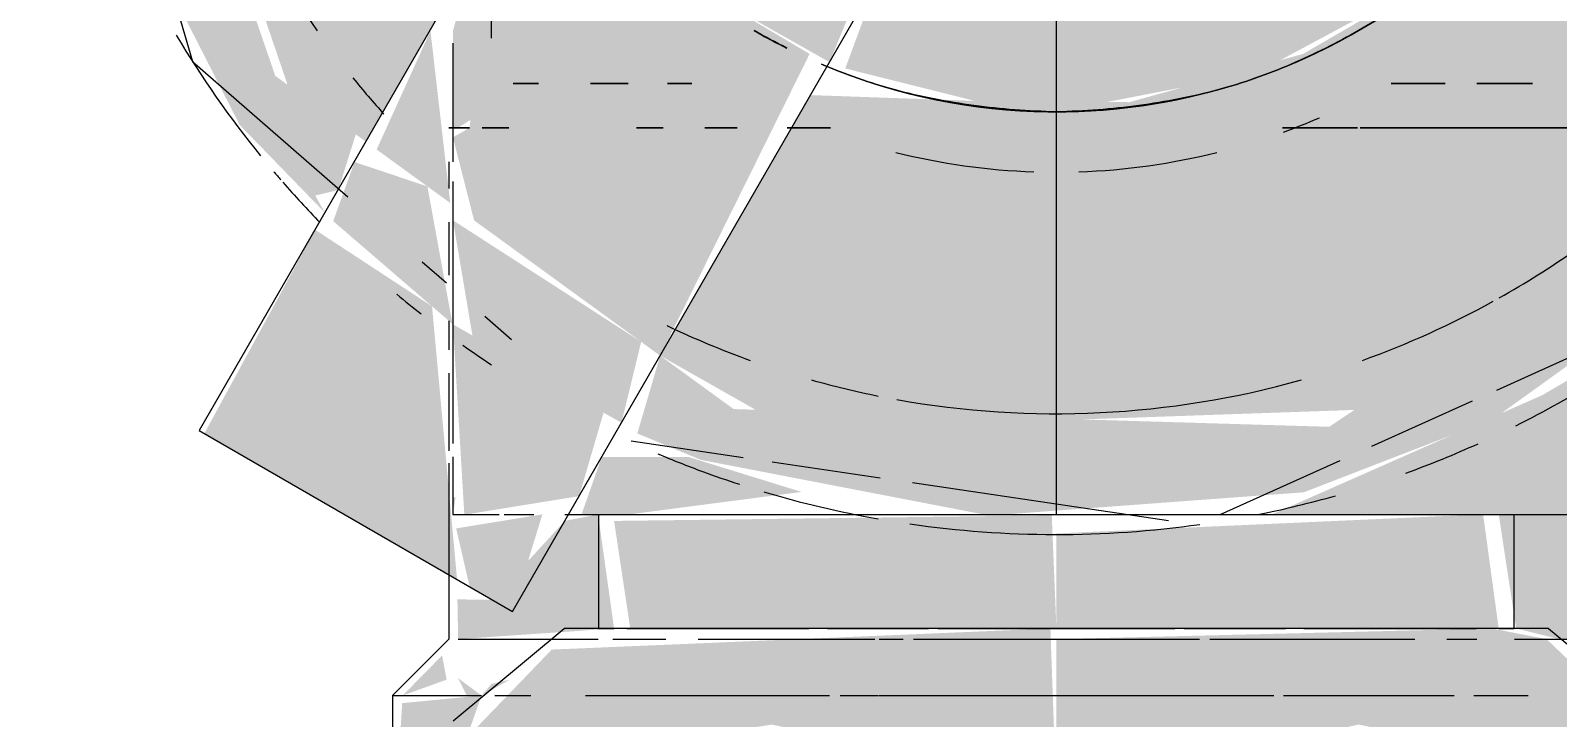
# Model space of a CAD drawing. Header units: metres. Extents: x 147 to 427, y -16 to 162.
# Drawn here: x 395.4514 to 395.48935, y 0.46995 to 0.48702 of the extents above; entities that cross this region are included whole.
import ezdxf

# ---------------------------------------------------------------- set-up
doc = ezdxf.new("R2010")
doc.units = ezdxf.units.M
for name, color, linetype, lineweight in [('A-ANNO-DIMS', 7, 'Continuous', 5), ('A-ANNO-DIMS-50', 7, 'Continuous', 5), ('P-PIPE', 7, 'Continuous', 5), ('P-PIPE-CNTR', 7, 'Continuous', 5), ('P-SANR-FIXT', 7, 'Continuous', 5)]:
    doc.layers.add(name, color=color, linetype=linetype, lineweight=lineweight)
doc.styles.add('Century Gothic', font='GOTHIC.TTF', dxfattribs={"height": 0.05})
doc.dimstyles.new('Setores_1_mm', dxfattribs={"dimscale": 0.3048, "dimtxt": 0.05220841348587629, "dimasz": 0.5208333333333333, "dimexe": 0.3937007874015747, "dimexo": 0.2460629921259842, "dimgap": 0.2870734908136483, "dimtad": 1, "dimrnd": 0.01, "dimzin": 0, "dimdsep": 46, "dimtxsty": 'Century Gothic', "dimblk1": 'OBLIQUE', "dimblk2": 'OBLIQUE', "dimsah": 1, "dimcen": 0.09, "dimazin": 0, "dimtfac": 1, "dimtdec": 4, "dimtix": 1, "dimtmove": 0, "dimatfit": 3, "dimfxl": 1, "dimtvp": 1, "dimtolj": 1, "dimtzin": 0, "dimarcsym": 2})

# ---------------------------------------------------------------- blocks, each defined once
blk = doc.blocks.new('UT_Ducha higiênica - UT_Ducha higiênica-3059028-HH')
at = {"layer": 'P-SANR-FIXT', "true_color": 0xf4f4f4, "transparency": 33554598}
h = blk.add_hatch(color=7, dxfattribs=at)
h.paths.add_polyline_path([(-157.7237007213526, 0.4749999999999884), (-157.7236350863726, 0.4754185680363424), (-157.7237007213526, 0.4754185680363424)])
h.paths.add_polyline_path([(-157.723009041763, 0.5207827379223114), (-157.7207770104366, 0.5220404889560236), (-157.7147505689626, 0.524478643439035), (-157.71547032241, 0.5249999999999857), (-157.7237007213526, 0.5246007859195095), (-157.7231896087469, 0.5210954891126268), (-157.7230575096517, 0.5208666867680805)])
h = blk.add_hatch(color=7, dxfattribs=at)
h.paths.add_polyline_path([(-157.7087007213526, 0.4849999999999948), (-157.7037347256407, 0.4859600000000049), (-157.6998618865878, 0.4880369429907145), (-157.6973491885914, 0.4903642113189858), (-157.6957103402958, 0.4929999999999973), (-157.6988500109714, 0.4924798672125806), (-157.7012007213526, 0.4901338411876627), (-157.7037509738842, 0.4886361002195661), (-157.7070491705232, 0.4877174307915821), (-157.7107768533732, 0.4877733279658393), (-157.7130870180476, 0.4884027112675305), (-157.7139489812188, 0.4860769176408977), (-157.7107768533732, 0.485282168706183), (-157.7099181285388, 0.4851654587508027)])
h.paths.add_polyline_path([(-157.7213410522713, 0.4920438057782857), (-157.720064621133, 0.495050252531702), (-157.7209672378155, 0.49822651646291), (-157.7209622021366, 0.5018117333157274), (-157.720064621133, 0.5049497474683111), (-157.718282204399, 0.5078709966811211), (-157.7169712639586, 0.5103249999999652), (-157.718021334476, 0.5115933754724787), (-157.7206637783619, 0.50883883476483), (-157.7224797790562, 0.505595966142876), (-157.7234622021366, 0.5018117333157274), (-157.723412819558, 0.4978131687596822), (-157.7223659920074, 0.494129327620626), (-157.7214217728755, 0.4921490029177971)])
h.paths.add_polyline_path([(-157.6951391227515, 0.5019999999999996), (-157.6939798706492, 0.5021203494176062), (-157.6949673086999, 0.5057061630439345), (-157.6967376643433, 0.50883883476483), (-157.6998618865878, 0.5119630570092726), (-157.7025797624952, 0.5135615986010981), (-157.7068889880369, 0.5147537659259738), (-157.7089639343948, 0.514455898362601), (-157.7073682180874, 0.5123245726170935), (-157.7037509738842, 0.511363899780434), (-157.7012007213526, 0.5098661588123287), (-157.6988345625402, 0.5074999999999983), (-157.6970554739587, 0.5042705142441813), (-157.6956007213525, 0.5019999999999996)])
h = blk.add_hatch(color=7, dxfattribs=at)
h.paths.add_polyline_path([(-157.7143370180476, 0.4862376477580838), (-157.7133958772894, 0.4885306449543403), (-157.7165753023453, 0.4904212672925184), (-157.7187533844293, 0.4927430570895183), (-157.7201319445531, 0.494129327620626), (-157.7209949686268, 0.4915927807916347), (-157.7175395561174, 0.4880369429907318), (-157.7143815163037, 0.4862560795392423)])
h.paths.add_polyline_path([(-157.6978754038053, 0.4929999999999973), (-157.6952836837055, 0.4935300401266964), (-157.6939392405685, 0.4981882666842901), (-157.6939798706492, 0.5019999999999996), (-157.6963921471247, 0.501454023095433), (-157.696493724325, 0.497774421467172), (-157.6974469672876, 0.4947843372514499), (-157.6980941196348, 0.4929999999999973)])
h.paths.add_polyline_path([(-157.7165511196625, 0.5095972887326129), (-157.7129412418145, 0.5116576712252936), (-157.7098568423314, 0.5123477937856314), (-157.7081094843497, 0.5129759474718549), (-157.7094909144251, 0.5148926042492977), (-157.7144193168033, 0.5137282629811347), (-157.7178011196625, 0.51176235224209), (-157.7168144246577, 0.5100533463621103)])
h = blk.add_hatch(color=7, dxfattribs=at)
h.paths.add_polyline_path([(-157.6936871900152, 0.4798068932402997), (-157.687878501705, 0.4853346076331563), (-157.6850499676298, 0.4910746181349676), (-157.6850499676298, 0.4929999999999973), (-157.6869751592262, 0.4929999999999973), (-157.6892868121507, 0.485891338560011), (-157.6936421205858, 0.4823051692637911), (-157.6936813872906, 0.4801285482462923)])
h.paths.add_polyline_path([(-157.7337613815243, 0.4999999999999957), (-157.7340250760567, 0.4994594193643341), (-157.7336974775106, 0.4995931399074244)])
h.paths.add_polyline_path([(-157.7268806503355, 0.4824888649014354), (-157.7271244322686, 0.4829193088453611), (-157.7265523197944, 0.4830551837700608), (-157.7261157848624, 0.4844390921577869), (-157.7281171292176, 0.4858931539449849), (-157.7329747135203, 0.4999999999999957), (-157.7336643644547, 0.4996066561328975), (-157.7328726536327, 0.4943417026430637), (-157.7327007213526, 0.4919145744526038), (-157.7290026280552, 0.4846737282206806), (-157.7271244322686, 0.4827398714028732)])
h = blk.add_hatch(color=7, dxfattribs=at)
h.paths.add_polyline_path([(-157.6936344092044, 0.4827326244058527), (-157.6892843134876, 0.4858931539449849), (-157.6869751592262, 0.4929999999999973), (-157.6937007213526, 0.4924999999999974), (-157.6936159846375, 0.4837539298559339)])
h.paths.add_polyline_path([(-157.7258583983085, 0.4842520898802081), (-157.7237007213526, 0.4879737454057336), (-157.7240552755711, 0.4943214634981959), (-157.7249136469324, 0.4978194532921444), (-157.7252007213526, 0.4999999999999957), (-157.7327007213526, 0.4999999999999957), (-157.7278122939075, 0.4856716781281545), (-157.7261157848624, 0.4844390921577869)])
h = blk.add_hatch(color=7, dxfattribs=at)
h.paths.add_polyline_path([(-157.723712873073, 0.4797304186957052), (-157.7243352459716, 0.4831454549308256), (-157.7261472128958, 0.4837539298559339), (-157.7266772222384, 0.4822836197703098), (-157.7238007213526, 0.4798060826304525)])
h.paths.add_polyline_path([(-157.6847007213526, 0.4929999999999973), (-157.684333250712, 0.4935300401266964), (-157.68373872033, 0.4975662300497982), (-157.6836400611808, 0.4999999999999957), (-157.6848604402015, 0.4995084359281524), (-157.6865244747192, 0.4929999999999973), (-157.6847601828479, 0.4929999999999973)])
h = blk.add_hatch(color=7, dxfattribs=at)
h.paths.add_polyline_path([(-157.7237670335008, 0.4827326244058484), (-157.7242596858877, 0.4870096189432288), (-157.7255970862527, 0.484062235558563), (-157.7238007213526, 0.4827571000628529)])
h.paths.add_polyline_path([(-157.6946624818436, 0.4914226563025406), (-157.6946656466833, 0.4914185318030849), (-157.6946632352307, 0.4899134567602515)])
h.paths.add_polyline_path([(-157.6939798706492, 0.4846000000000035), (-157.6937007213526, 0.4846000000000035), (-157.6942118339583, 0.4922315589107255), (-157.6946629107297, 0.4897109239038588), (-157.6941111610187, 0.4846000000000035)])
h.paths.add_polyline_path([(-157.7237007213526, 0.4879737454057336), (-157.7227407090556, 0.4903936702932948), (-157.7232862013295, 0.4924647540335688), (-157.7237007213526, 0.4924999999999974), (-157.7237007213526, 0.4893933982822006)])
h.paths.add_polyline_path([(-157.6927093144776, 0.4929999999999973), (-157.6868029387493, 0.4935300401266964), (-157.6850244747188, 0.4999999999999957), (-157.692233634477, 0.4997500000000001), (-157.6935968303654, 0.4937163089255592), (-157.6937007213526, 0.4929999999999973), (-157.6927629452188, 0.4929999999999973)])
h = blk.add_hatch(color=7, dxfattribs=at)
h.paths.add_polyline_path([(-157.6937007213526, 0.4826844458100605), (-157.6936344092044, 0.4827326244058527), (-157.6937007213526, 0.4837539298559339)])
h.paths.add_polyline_path([(-157.7047590333299, 0.4855357178630688), (-157.7037064856276, 0.4859600000000049), (-157.7047387931082, 0.4855441016373861)])
h.paths.add_polyline_path([(-157.7011945778912, 0.4870143329869442), (-157.6998618865878, 0.4880077625104522), (-157.701190559842, 0.4870174161445006)])
h.paths.add_polyline_path([(-157.7237007213526, 0.4934654938951712), (-157.7237007213526, 0.4999999999999957), (-157.7252007213526, 0.4999999999999957), (-157.7239756902848, 0.494129327620626)])
h = blk.add_hatch(color=7, dxfattribs=at)
h.paths.add_polyline_path([(-157.7143408069782, 0.4862310851378017), (-157.71482168021, 0.4864384013989064), (-157.7143852368855, 0.4862497338788223)])
h.paths.add_polyline_path([(-157.7133436671584, 0.4771746436089262), (-157.7006780815209, 0.4776150969145389), (-157.6937007213526, 0.4826844458100605), (-157.6942118339583, 0.4847037735849092), (-157.6946608267864, 0.4858931539449849), (-157.6941006420184, 0.4924999999999974), (-157.6942118339583, 0.4929999999999973), (-157.6957103402958, 0.4924999999999974), (-157.6998618865878, 0.4880077625104522), (-157.7025667127191, 0.4864384013989064), (-157.7068889880369, 0.4852385279058726), (-157.7107768533732, 0.4852733279658398), (-157.7148122510671, 0.4854145200230297), (-157.7185493171982, 0.4789417316129292), (-157.7154314205303, 0.4771746436089262), (-157.7139489812188, 0.4771746436089262)])
h.paths.add_polyline_path([(-157.7227407090556, 0.4896296165777128), (-157.7216911024094, 0.4924999999999931), (-157.7235251385724, 0.4981882666842901), (-157.7237007213526, 0.494129327620626), (-157.7231896087469, 0.4922315589106475), (-157.7227407090556, 0.4903936702932948)])
h.paths.add_polyline_path([(-157.6937007213526, 0.4934654938951842), (-157.692493724325, 0.497774421467172), (-157.6922007213526, 0.4999999999999957), (-157.6937007213526, 0.4997500000000001), (-157.6937007213526, 0.4935300401266964)])
h = blk.add_hatch(color=7, dxfattribs=at)
h.paths.add_polyline_path([(-157.7185493171982, 0.4789417316129292), (-157.714834729986, 0.4864384013989064), (-157.7177229849939, 0.4881448272080657), (-157.7205825041119, 0.4909553140787766), (-157.7216911024094, 0.4914400239994371), (-157.7227407090556, 0.4887657151640486), (-157.7232902816864, 0.4846000000000035), (-157.7237007213526, 0.4843642047810643), (-157.7231756488922, 0.4823029583373203), (-157.718633989058, 0.4790032493200353)])
h.paths.add_polyline_path([(-157.6942118339583, 0.4929999999999973), (-157.6937007213526, 0.4935300401266964), (-157.6942562845488, 0.4960104011048637), (-157.6948875962423, 0.4929999999999973), (-157.6947871070093, 0.4929999999999973)])
for points in [[(-157.7235795695189, 0.4846000000000035), (-157.7228684528094, 0.4850488052844683), (-157.7227407090556, 0.4859600000000049), (-157.7231896087469, 0.4888553347687252), (-157.7237007213526, 0.4870096189432288), (-157.7237007213526, 0.4846000000000035)], [(-157.7235983604969, 0.4733827895496542), (-157.7242205241708, 0.4801676598087383), (-157.7271244322686, 0.4820683791674945), (-157.7298801082292, 0.4770095582940566), (-157.7238007213526, 0.4734996226441798)], [(-157.7195119246101, 0.4772744466677125), (-157.7190217323267, 0.4792849612946427), (-157.7237007213526, 0.4823051692629984), (-157.7231896087469, 0.4792797298715623), (-157.7209103534901, 0.4780619446702978), (-157.7195260388999, 0.4772839417286213)], [(-157.7103116712694, 0.4749740595237684), (-157.7025517636071, 0.4755473737845395), (-157.6978346781716, 0.4773706394813054), (-157.6937007213526, 0.4803436392472236), (-157.694225793813, 0.4823029583373246), (-157.7019218748351, 0.4771746436089262), (-157.7167233611843, 0.4776150969145345), (-157.7185493171982, 0.4789417316129292), (-157.7191181713428, 0.4770095582940566), (-157.7175395561174, 0.4763532734295745), (-157.7105217753529, 0.4749999999999884)], [(-157.7233601089018, 0.4749999999999884), (-157.7205641133349, 0.4754520023373894), (-157.7199458116227, 0.4775663340871631), (-157.7237007213526, 0.4797199523896367), (-157.7234180038023, 0.4749999999999884)], [(-157.6962007213526, 0.4749999999999884), (-157.6937739073888, 0.4749999999999884), (-157.6942118339583, 0.4793682352357547), (-157.696626648524, 0.477958733278923), (-157.7033364715718, 0.4749999999999884), (-157.696215859823, 0.4749999999999884)], [(-157.7193073230704, 0.4749999999999884), (-157.7150373910552, 0.4755575199670773), (-157.717853862226, 0.4764272154425627), (-157.7200010737861, 0.4764272154425627), (-157.7205041498033, 0.4749999999999884), (-157.7193780337485, 0.4749999999999884)], [(-157.7222186705455, 0.4725862251847842), (-157.7214789056723, 0.4749999999999884), (-157.7236212288753, 0.4746504231173422), (-157.7232862013296, 0.473202564370362), (-157.7223514614957, 0.472662892075632)], [(-157.7139153338872, 0.4721647073991209), (-157.7087007213526, 0.4721647073991252), (-157.7088159967714, 0.4749760125149924), (-157.7196957704459, 0.4748362251848399), (-157.7192938175544, 0.4721647073991209), (-157.7139489812188, 0.4721647073991209)], [(-157.6980941196348, 0.4721647073991209), (-157.6977056722593, 0.4721647073991209), (-157.6980941196348, 0.4749999999999884), (-157.7087007213526, 0.4745252083329796), (-157.7087007213526, 0.4721647073991252), (-157.6981076251508, 0.4721647073991209)]]:
    blk.add_hatch(color=7, dxfattribs=at).paths.add_polyline_path(points)
h = blk.add_hatch(color=7, dxfattribs=at)
h.paths.add_polyline_path([(-157.7230277475708, 0.466499999999999), (-157.7212456324162, 0.4670656830267575), (-157.7203679832422, 0.468080574892703), (-157.7186188876839, 0.4693313595156318), (-157.7157718934847, 0.4697772560677193), (-157.7139489812188, 0.4693953036570413), (-157.7121192347344, 0.4681799096380338), (-157.7110844242476, 0.4671341807387229), (-157.7087007213526, 0.4679732818833415), (-157.7088496703787, 0.4721647073991252), (-157.7212456324162, 0.4716407104836604), (-157.7233601089018, 0.4694471300802516), (-157.7237007213526, 0.4689883000678601), (-157.7233601089018, 0.4667929843798131)])
h.paths.add_polyline_path([(-157.70891752183, 0.466499999999999), (-157.7087007213526, 0.466499999999999), (-157.7089012085492, 0.4678619452621087), (-157.7106917485433, 0.466499999999999), (-157.7096697527485, 0.466499999999999)])
h = blk.add_hatch(color=7, dxfattribs=at)
h.paths.add_polyline_path([(-157.6948284575389, 0.466499999999999), (-157.6939798706492, 0.4668471656049905), (-157.6937007213526, 0.4670932423169916), (-157.6942668436077, 0.4697543735415549), (-157.6965151501987, 0.4719000000000021), (-157.6978754038053, 0.4721647073991209), (-157.7087007213526, 0.4719000000000021), (-157.7087007213526, 0.4679732818833415), (-157.7058788390968, 0.4674748807130386), (-157.7044302071084, 0.4690457683130135), (-157.7011872323871, 0.4697784768226225), (-157.6983797103785, 0.4691932053988064), (-157.6976432422104, 0.4687998481290661), (-157.6952339641134, 0.466499999999999)])
h.paths.add_polyline_path([(-157.7087007213526, 0.466499999999999), (-157.7064926760817, 0.4667470873724014), (-157.7087007213526, 0.4679732818833415), (-157.7087007213526, 0.4670932423171865)])
at = {"layer": 'P-SANR-FIXT'}
for p, q in [((-157.7165663005355, 0.5003764172242402), (-157.7300128991794, 0.4770862251849087)), ((-157.7222186705454, 0.4725862251847842), (-157.7107768533732, 0.4924040338572285)), ((-157.7300128991795, 0.4770862251849163), (-157.7222186705455, 0.4725862251847874)), ((-157.7209201283393, 0.47499999999999), (-157.7087007213526, 0.47499999999999)), ((-157.7200836337813, 0.4749999999999884), (-157.7200836337813, 0.4721647073991209)), ((-157.7087007213526, 0.47499999999999), (-157.6937007213526, 0.47499999999999)), ((-157.6973178089239, 0.4721647073991209), (-157.6973178089239, 0.4749999999999884)), ((-157.723697011117, 0.4698729639307858), (-157.7209325752399, 0.4721647073991209)), ((-157.7087007213526, 0.4721647073991261), (-157.7205157849258, 0.4721647073991261)), ((-157.6968856577795, 0.4721647073991261), (-157.7087007213526, 0.4721647073991261)), ((-157.6964688674653, 0.4721647073991209), (-157.6937044315882, 0.4698729639307901))]:
    blk.add_line(p, q, dxfattribs=at)
at = {"layer": 'P-SANR-FIXT', "color": 253, "true_color": 0x9e9e9e}
for p, q in [((-157.7237007213526, 0.4867053765620475), (-157.7237007213526, 0.4837539298559339)), ((-157.7237007213526, 0.4832645150172863), (-157.7237007213526, 0.4767590584327616)), ((-157.7244649547839, 0.4812751124764363), (-157.7238636988512, 0.4807512169091483)), ((-157.6977563279847, 0.4780865622341636), (-157.6958453374239, 0.4789444932334884)), ((-157.7008625604257, 0.4766920325295465), (-157.6983547954082, 0.4778178828564323)), ((-157.7300128991795, 0.4770862251849337), (-157.7222186705455, 0.4725862251847874)), ((-157.7192703517191, 0.4768273058966543), (-157.7164832199002, 0.4764135185180078)), ((-157.7237007213526, 0.4764264542566468), (-157.7237007213526, 0.4749999999999884)), ((-157.7046314628143, 0.4749999999999927), (-157.7016452984973, 0.4763406256363417)), ((-157.7157672224798, 0.4763072190262777), (-157.7130835446578, 0.4759087907913568)), ((-157.7122766935839, 0.4757890028471398), (-157.7059160053141, 0.4748446727269198)), ((-157.7237007213526, 0.47499999999999), (-157.7225529685274, 0.47499999999999)), ((-157.7224308635096, 0.47499999999999), (-157.7216911024094, 0.47499999999999)), ((-157.7209201283393, 0.47499999999999), (-157.7197500274529, 0.47499999999999)), ((-157.7200836337813, 0.47499999999999), (-157.7196957704459, 0.47499999999999)), ((-157.719388714611, 0.47499999999999), (-157.7167496559206, 0.47499999999999)), ((-157.7162443500737, 0.47499999999999), (-157.7131209129091, 0.47499999999999)), ((-157.7126153777863, 0.47499999999999), (-157.7087007213526, 0.47499999999999)), ((-157.7087007213526, 0.47499999999999), (-157.7011570926315, 0.47499999999999)), ((-157.7006517867846, 0.47499999999999), (-157.6982668596276, 0.47499999999999)), ((-157.6977056722593, 0.47499999999999), (-157.6973178089239, 0.47499999999999)), ((-157.6976514152524, 0.47499999999999), (-157.6937007213526, 0.47499999999999)), ((-157.7197805915726, 0.4721647073991261), (-157.72093257524, 0.4721647073991261)), ((-157.7200836337813, 0.4721647073991261), (-157.7196957704459, 0.4721647073991261)), ((-157.7193764860791, 0.4721647073991261), (-157.7148503621793, 0.4721647073991261)), ((-157.714392177567, 0.4721647073991261), (-157.7118765515854, 0.4721647073991261)), ((-157.7116468358779, 0.4721647073991261), (-157.7087007213526, 0.4721647073991261)), ((-157.7087007213526, 0.4721647073991261), (-157.7057546068273, 0.4721647073991261)), ((-157.7055248911198, 0.4721647073991261), (-157.7030092651383, 0.4721647073991261)), ((-157.7025510805259, 0.4721647073991261), (-157.6982668596276, 0.4721647073991261)), ((-157.6977056722593, 0.4721647073991261), (-157.6973178089239, 0.4721647073991261)), ((-157.6964688674653, 0.4721647073991261), (-157.6976208511326, 0.4721647073991261))]:
    blk.add_line(p, q, dxfattribs=at)
at = {"layer": 'P-SANR-FIXT', "color": 254, "true_color": 0xd5d5d5}
for p, q in [((-157.7229097826996, 0.4799200360154281), (-157.7222492494751, 0.4793444900464284)), ((-157.7237007213526, 0.47499999999999), (-157.7225529685274, 0.47499999999999)), ((-157.7224308635096, 0.47499999999999), (-157.7216911024094, 0.47499999999999)), ((-157.719388714611, 0.47499999999999), (-157.7167496559206, 0.47499999999999)), ((-157.7193073230704, 0.47499999999999), (-157.7167934158587, 0.47499999999999)), ((-157.7162443500737, 0.47499999999999), (-157.7131209129091, 0.47499999999999)), ((-157.7162007213526, 0.47499999999999), (-157.7087007213526, 0.47499999999999)), ((-157.7126153777863, 0.47499999999999), (-157.7087007213526, 0.47499999999999)), ((-157.7087007213526, 0.47499999999999), (-157.7011570926315, 0.47499999999999)), ((-157.7087007213526, 0.47499999999999), (-157.7012007213526, 0.47499999999999)), ((-157.7006517867846, 0.47499999999999), (-157.6982668596276, 0.47499999999999)), ((-157.7006080268465, 0.47499999999999), (-157.6987840077642, 0.47499999999999)), ((-157.6983296622259, 0.47499999999999), (-157.6980941196348, 0.47499999999999)), ((-157.7193764860791, 0.4721647073991261), (-157.7148503621793, 0.4721647073991261)), ((-157.7148166482963, 0.4721647073991261), (-157.7192938175544, 0.4721647073991261)), ((-157.7118665580956, 0.4721647073991261), (-157.7144133755471, 0.4721647073991261)), ((-157.714392177567, 0.4721647073991261), (-157.7118765515854, 0.4721647073991261)), ((-157.7087007213526, 0.4721647073991261), (-157.7116513680369, 0.4721647073991261)), ((-157.7116468358779, 0.4721647073991261), (-157.7087007213526, 0.4721647073991261)), ((-157.7057500746684, 0.4721647073991261), (-157.7087007213526, 0.4721647073991261)), ((-157.7087007213526, 0.4721647073991261), (-157.7057546068273, 0.4721647073991261)), ((-157.7029880671581, 0.4721647073991261), (-157.7055348846096, 0.4721647073991261)), ((-157.7055248911198, 0.4721647073991261), (-157.7030092651383, 0.4721647073991261)), ((-157.6987641039629, 0.4721647073991261), (-157.7025847944089, 0.4721647073991261)), ((-157.7025510805259, 0.4721647073991261), (-157.6982668596276, 0.4721647073991261)), ((-157.6981076251508, 0.4721647073991261), (-157.6983170480289, 0.4721647073991261))]:
    blk.add_line(p, q, dxfattribs=at)
at = {"layer": 'P-SANR-FIXT', "flags": 128}
blk.add_lwpolyline([(-157.7342007213526, 0.4999999999999957), (-157.7301779469591, 0.4862530446917238), (-157.7263122017405, 0.4828846841077241)], dxfattribs=at)
at = {"layer": 'P-SANR-FIXT', "color": 253, "true_color": 0x9e9e9e}
for radius, start, end in [(0.0224999999999885, 179.9999999999998, 215.2532079601877), (0.0224999999999885, 179.9999999999998, 215.2532079601877), (0.01500000000003168, 240.3457493406939, 243.4301345041933), (0.02549999999998189, 210.9120990013873, 219.1282604938318), (0.02249999999998846, 218.9961441534006, 222.0256862750945), (0.02249999999998846, 218.9961441534006, 222.0256862750945), (0.02549999999998641, 221.0547492874092, 224.1127235897084), (0.02549999999995976, 249.8181989765881, 252.0000000000002)]:
    blk.add_arc((-157.7087007213526, 0.5), radius, start, end, dxfattribs=at)
at = {"layer": 'P-SANR-FIXT'}
blk.add_arc((-157.7087007213526, 0.5), 0.01500000000001015, 247.5429050759111, 332.7005458608594, dxfattribs=at)
at = {"layer": 'P-SANR-FIXT', "color": 254, "true_color": 0xe9e9e9}
for radius, start, end in [(0.01499999999997321, 240.3457493405979, 243.430134504104), (0.02550000000001736, 234.6502077395224, 236.5823268880599)]:
    blk.add_arc((-157.7087007213526, 0.5), radius, start, end, dxfattribs=at)
at = {"layer": 'P-SANR-FIXT', "color": 254, "true_color": 0xd5d5d5}
for radius, start, end in [(0.01500000000001105, 285.5020637589599, 300.0000000000528), (0.01500000000001761, 247.5429050759211, 285.0000000000406), (0.02549999999997844, 220.2871363811953, 220.887145040309), (0.02249999999998725, 299.292739130399, 310.6946724749552), (0.02249999999998725, 299.292739130399, 310.6946724749552), (0.02549999999998144, 229.9963674932777, 231.7412603200823), (0.02249999999999666, 289.7651509531849, 298.8577394270638), (0.02249999999999666, 289.7651509531849, 298.8577394270638), (0.02249999999999656, 244.5197504442492, 250.2348490468144), (0.02249999999999656, 244.5197504442492, 250.2348490468144), (0.0224999999999981, 254.3002147250787, 258.6535086806581), (0.0224999999999981, 254.3002147250787, 258.6535086806581), (0.02249999999999451, 259.8422619582504, 285.6997852748541), (0.02249999999999451, 259.8422619582504, 285.6997852748541), (0.02549999999998164, 296.614980447472, 302.0088767462791), (0.02550000000001974, 289.9227833028599, 294.2766595352575), (0.02550000000000612, 247.1355801555401, 249.8181989766219), (0.0254999999999899, 253.4345390298753, 259.9883900124016), (0.02550000000000681, 281.4220678120687, 285.7922744201893), (0.02549999999998544, 261.7951562944028, 278.0383783642495)]:
    blk.add_arc((-157.7087007213526, 0.5), radius, start, end, dxfattribs=at)
at = {"layer": 'P-SANR-FIXT', "color": 253, "true_color": 0x9e9e9e}
for points, knots in [([(-157.6983797103785, 0.4891152982368235), (-157.6985840768676, 0.4889234398190507), (-157.6990078524776, 0.488546688704573), (-157.6996863689455, 0.4879984223261075), (-157.7004099445153, 0.4874812021171029), (-157.7011792845019, 0.487011218445942), (-157.7019963117994, 0.4865784209661537), (-157.7028577006898, 0.4861754627859824), (-157.7037585242088, 0.4858216135649982), (-157.704692452424, 0.4855328230429478), (-157.7056557508505, 0.485311704087546), (-157.7069780683788, 0.4850909462853503), (-157.7080056872857, 0.4850132492004211), (-157.7087007213526, 0.485)], [0.5714285714285714, 0.5714285714285714, 0.5714285714285714, 0.5714285714285714, 0.6071428571428571, 0.6428571428571428, 0.6785714285714286, 0.7142857142857143, 0.75, 0.7857142857142857, 0.8214285714285714, 0.8571428571428571, 0.8928571428571428, 0.9285714285714286, 1, 1, 1, 1]), ([(-157.7087007213526, 0.485), (-157.7093957554195, 0.4850132492004227), (-157.7104233743264, 0.4850909462854621), (-157.7117456918548, 0.4853117040873721), (-157.7123878908055, 0.4854591167248846), (-157.712704095246, 0.4855441016373974)], [0, 0, 0, 0, 0.07142857142857142, 0.1071428571428571, 0.1428571428571428, 0.1428571428571428, 0.1428571428571428, 0.1428571428571428]), ([(-157.7046973474593, 0.4855441016373893), (-157.7050135518995, 0.4854591167244806), (-157.7056557508505, 0.485311704087546), (-157.7069780683788, 0.4850909462853503), (-157.7080056872857, 0.4850132492004211), (-157.7087007213526, 0.485)], [0.8571428571428571, 0.8571428571428571, 0.8571428571428571, 0.8571428571428571, 0.8928571428571428, 0.9285714285714286, 1, 1, 1, 1])]:
    blk.add_open_spline(points, degree=3, knots=knots, dxfattribs=at)
for points in [[(-157.7011872323871, 0.487017416144504), (-157.7009228378119, 0.487167879592843), (-157.7004099443354, 0.4874812016205355), (-157.699686369617, 0.4879984241793217), (-157.6990078499719, 0.4885466817882833), (-157.6985840822667, 0.4889234547215837), (-157.6983797103785, 0.4891152982368234)], [(-157.7011872323871, 0.4870174161445041), (-157.7014516269344, 0.4868669526193459), (-157.7019963117994, 0.4865784209661537), (-157.7028577006898, 0.4861754627859824), (-157.7037585242088, 0.4858216135649982), (-157.704381143019, 0.4856290865502979), (-157.7046973474593, 0.4855441016373893)], [(-157.712704095246, 0.4855441016373974), (-157.7130202996864, 0.4856290865499102), (-157.7136429184974, 0.4858216135624486), (-157.7142434675071, 0.4860575130511807), (-157.7145371695773, 0.486183647612525)]]:
    blk.add_open_spline(points, degree=3, dxfattribs=at)
at = {"layer": 'P-SANR-FIXT'}
blk.add_open_spline([(-157.6983797103785, 0.4891152982368235), (-157.6985840768676, 0.4889234398190507), (-157.6990078524776, 0.488546688704573), (-157.6996863689455, 0.4879984223261075), (-157.7004099445153, 0.4874812021171029), (-157.7009228378397, 0.4871678796696624), (-157.7011872323871, 0.4870174161445041)], degree=3, dxfattribs=at)
at = {"layer": 'P-SANR-FIXT', "color": 254, "true_color": 0xd5d5d5}
for points in [[(-157.7153977373069, 0.4865833941827695), (-157.7156774733308, 0.486722686813347), (-157.715949815743, 0.4868669526961792), (-157.7162142103181, 0.4870174161445187)], [(-157.7046973474593, 0.4855441016373894), (-157.7043811430188, 0.4856290865499015), (-157.7037585242079, 0.4858216135624389), (-157.7028577006933, 0.4861754627955352), (-157.7019963117865, 0.4865784209305017), (-157.7014516269623, 0.486866952696165), (-157.7011872323871, 0.487017416144504)], [(-157.7145371695773, 0.486183647612525), (-157.7142434675091, 0.4860575130456653), (-157.7136429184964, 0.4858216135650081), (-157.7130202996863, 0.4856290865503066), (-157.712704095246, 0.4855441016373974)]]:
    blk.add_open_spline(points, degree=3, dxfattribs=at)
at = {"layer": 'P-SANR-FIXT', "color": 254, "true_color": 0xe9e9e9}
blk.add_open_spline([(-157.7162142103181, 0.4870174161445187), (-157.7159498157708, 0.48686695261936), (-157.7156774733383, 0.4867226867927633), (-157.7153977373069, 0.4865833941827695)], degree=3, dxfattribs=at)
at = {"layer": 'P-SANR-FIXT', "color": 254, "true_color": 0xd5d5d5}
for points, knots in [([(-157.712704095246, 0.4855441016373974), (-157.7123878908057, 0.4854591167244881), (-157.7117456918547, 0.4853117040875523), (-157.7104233743264, 0.4850909462853539), (-157.7093957554195, 0.4850132492004227), (-157.7087007213526, 0.485)], [0.8571428571428571, 0.8571428571428571, 0.8571428571428571, 0.8571428571428571, 0.8928571428571428, 0.9285714285714286, 1, 1, 1, 1]), ([(-157.7087007213526, 0.485), (-157.7080056872857, 0.4850132492004212), (-157.7069780683789, 0.4850909462854585), (-157.7056557508504, 0.4853117040873659), (-157.7050135518997, 0.4854591167248772), (-157.7046973474593, 0.4855441016373894)], [0, 0, 0, 0, 0.07142857142857142, 0.1071428571428571, 0.1428571428571428, 0.1428571428571428, 0.1428571428571428, 0.1428571428571428])]:
    blk.add_open_spline(points, degree=3, knots=knots, dxfattribs=at)
blk = doc.blocks.new('Joelho 45_90 - Agua Fria_Soldavel - MEP - Tigre - Standard-3640159-HH')
at = {"layer": 'P-PIPE', "true_color": 0x69503c}
for points in [[(-157.7235716106589, 0.4719000000000028), (-157.7196957704459, 0.4721647073991215), (-157.7200928976206, 0.4749999999999891), (-157.7209196324397, 0.4748362251848363), (-157.7227219857261, 0.4728768143398083), (-157.7235894283996, 0.4728876680262805)], [(-157.6961573524837, 0.4719000000000028), (-157.6938298320463, 0.4719000000000028), (-157.6942118339583, 0.4749999999999891), (-157.6977056722593, 0.4749999999999891), (-157.6972734284731, 0.4721647073991215), (-157.6962007213526, 0.4719000000000028)]]:
    blk.add_hatch(color=27, dxfattribs=at).paths.add_polyline_path(points)
h = blk.add_hatch(color=27, dxfattribs=at)
h.paths.add_polyline_path([(-157.7229901405151, 0.4704999999999988), (-157.7222864121769, 0.4708934785050696), (-157.7227407848625, 0.4707887136529644)])
h.paths.add_polyline_path([(-157.7229901405151, 0.4704999999999988), (-157.7235716106589, 0.4709311308180056), (-157.7233601089018, 0.4704999999999988)])
h.paths.add_polyline_path([(-157.7249503686078, 0.4704999999999988), (-157.7238584612256, 0.470893478505074), (-157.7239705994488, 0.4714948641265407), (-157.7246384974864, 0.4708166760129262)])
h = blk.add_hatch(color=27, dxfattribs=at)
h.paths.add_polyline_path([(-157.7252007213526, 0.4664999999999997), (-157.7233601089018, 0.4667929843798138), (-157.7237007213526, 0.4670932423169923), (-157.7233601089018, 0.4694471300802522), (-157.7229901405151, 0.4704999999999988), (-157.7249622701895, 0.4703098430009343), (-157.7251071374563, 0.4679952325995481)])
h.paths.add_polyline_path([(-157.7221674785918, 0.4664999999999997), (-157.7212007213526, 0.4664999999999997), (-157.7212456324162, 0.4670656830267582)])
h.paths.add_polyline_path([(-157.7106917485433, 0.4664999999999997), (-157.7110844242476, 0.4666495393658869), (-157.7110844242476, 0.4664999999999997)])
at = {"layer": 'P-PIPE', "color": 254, "true_color": 0xe9e9e9}
for p, q in [((-157.7227407213526, 0.4868325899351943), (-157.7227407213526, 0.4875222065288461)), ((-157.7215764784851, 0.4857000000000009), (-157.7222050144584, 0.4857000000000009)), ((-157.7222050144584, 0.4857000000000009), (-157.7215764784851, 0.4857000000000009)), ((-157.7193413272587, 0.4857000000000009), (-157.7202793280734, 0.4857000000000009)), ((-157.7202793280734, 0.4857000000000009), (-157.7193413272587, 0.4857000000000009)), ((-157.7177624386313, 0.4857000000000009), (-157.7183665451485, 0.4857000000000009)), ((-157.7183665451485, 0.4857000000000009), (-157.7177624386313, 0.4857000000000009)), ((-157.7229770796379, 0.4846000000000002), (-157.7223100349121, 0.4846000000000002)), ((-157.7223100349121, 0.4846000000000009), (-157.7229770796379, 0.4846000000000009)), ((-157.7191386091049, 0.4846000000000002), (-157.7184782596968, 0.4846000000000002)), ((-157.7184782596968, 0.4846000000000009), (-157.7191386091049, 0.4846000000000009)), ((-157.7174413561165, 0.4846000000000002), (-157.7166334475831, 0.4846000000000002)), ((-157.7166334475831, 0.4846000000000009), (-157.7174413561165, 0.4846000000000009))]:
    blk.add_line(p, q, dxfattribs=at)
at = {"layer": 'P-PIPE', "color": 254, "true_color": 0xd5d5d5}
for p, q in [((-157.6990348975567, 0.4857000000000009), (-157.7003799623577, 0.4857000000000009)), ((-157.7003799623577, 0.4857000000000009), (-157.6990348975567, 0.4857000000000009)), ((-157.696867942302, 0.4857000000000009), (-157.6982492514834, 0.4857000000000009)), ((-157.6982492514834, 0.4857000000000009), (-157.696867942302, 0.4857000000000009)), ((-157.7153911981708, 0.4846000000000002), (-157.7143181395488, 0.4846000000000002)), ((-157.7143181395488, 0.4846000000000009), (-157.7153911981708, 0.4846000000000009)), ((-157.7030833031564, 0.4846000000000016), (-157.701217073975, 0.4846000000000016)), ((-157.701217073975, 0.4846000000000009), (-157.7030833031564, 0.4846000000000009)), ((-157.7011507213526, 0.4846000000000016), (-157.695978990682, 0.4846000000000016)), ((-157.695978990682, 0.4846000000000009), (-157.7011507213526, 0.4846000000000009)), ((-157.7238007213526, 0.4837539298559345), (-157.7238007213526, 0.4830971473566275)), ((-157.7238007213526, 0.4822557409435939), (-157.7238007213526, 0.4809452114435397))]:
    blk.add_line(p, q, dxfattribs=at)
at = {"layer": 'P-PIPE', "color": 7, "true_color": 0xf0f0f0}
for p, q in [((-157.7238007213526, 0.4846000000000002), (-157.7232862013296, 0.4846000000000002)), ((-157.7232862013296, 0.4846000000000009), (-157.7238007213526, 0.4846000000000009))]:
    blk.add_line(p, q, dxfattribs=at)
at = {"layer": 'P-PIPE', "color": 253, "true_color": 0x9e9e9e}
for p, q in [((-157.7238007213526, 0.4798060826304532), (-157.7238007213526, 0.4790867553897306)), ((-157.7238007213526, 0.4785072598089771), (-157.7238007213526, 0.4765809336165777)), ((-157.7238007213526, 0.4762719784995982), (-157.7238007213526, 0.4734996226441978)), ((-157.7210238821525, 0.4719000000000009), (-157.7200892520213, 0.4719000000000009)), ((-157.7197282539097, 0.4719000000000009), (-157.7184068142589, 0.4719000000000009)), ((-157.7176032943736, 0.4719000000000009), (-157.7132155168918, 0.4719000000000009)), ((-157.7131083688649, 0.4719000000000009), (-157.7125103222917, 0.4719000000000009)), ((-157.7122542094243, 0.4719000000000009), (-157.7087007213526, 0.4719000000000009)), ((-157.7087007213526, 0.4719000000000009), (-157.7051414236285, 0.4719000000000009)), ((-157.7048880500458, 0.4719000000000009), (-157.6997927402646, 0.4719000000000009)), ((-157.6989946284463, 0.4719000000000009), (-157.6982508023082, 0.4719000000000009)), ((-157.6973111270752, 0.4719000000000009), (-157.6963759245414, 0.4719000000000009)), ((-157.7226569524403, 0.4705000000000009), (-157.7217673909225, 0.4705000000000009)), ((-157.7204099649828, 0.4705000000000009), (-157.7143440537175, 0.4705000000000009)), ((-157.7140726741022, 0.4705000000000009), (-157.7131370081494, 0.4705000000000009)), ((-157.7131189119161, 0.4705000000000009), (-157.7087007213526, 0.4705000000000009)), ((-157.7087007213526, 0.4705000000000009), (-157.7032932371577, 0.4705000000000009)), ((-157.7030573889878, 0.4705000000000009), (-157.6988156030579, 0.4705000000000009)), ((-157.6983283275644, 0.4705000000000009), (-157.6969714477483, 0.4705000000000009))]:
    blk.add_line(p, q, dxfattribs=at)
at = {"layer": 'P-PIPE'}
for p, q in [((-157.7238007213526, 0.4734996226441978), (-157.7238007213526, 0.4719000000000028)), ((-157.7238007213526, 0.4719000000000028), (-157.7252007213526, 0.4705000000000031)), ((-157.7235713184231, 0.4719000000000009), (-157.7210238821525, 0.4719000000000009)), ((-157.6963759245414, 0.4719000000000009), (-157.6936007213526, 0.4719000000000009)), ((-157.7252007213526, 0.4705000000000031), (-157.7252007213526, 0.4664999999999997)), ((-157.7252007213526, 0.4705000000000009), (-157.7229901405151, 0.4705000000000009))]:
    blk.add_line(p, q, dxfattribs=at)
at = {"layer": 'P-PIPE', "color": 254, "true_color": 0xd5d5d5}
for radius, start, end in [(0.01649999999999739, 289.9999999999416, 293.3537822830918), (0.01649999999997362, 255.9996049136807, 268.0540075802049), (0.01649999999998595, 271.945992419793, 284.0003950862136)]:
    blk.add_arc((-157.7087007213526, 0.4999999999999895), radius, start, end, dxfattribs=at)
blk = doc.blocks.new('DIMBLOCK158-HH')
at = {"layer": 'A-ANNO-DIMS-50', "lineweight": 25}
for p, q in [((395.7644252787702, 0.5000000000000007), (395.6850502787702, 0.5793750000000008)), ((395.7644252787702, 0.5000000000000007), (395.8438002787701, 0.4206250000000007)), ((395.7644252787702, 0), (395.6850502787702, 0.07937500000000004)), ((395.7644252787702, 0), (395.8438002787701, -0.07937500000000004))]:
    blk.add_line(p, q, dxfattribs=at)
at = {"layer": 'A-ANNO-DIMS-50'}
for p, q in [((395.7644252787702, 0.5000000000000007), (395.5518991861259, 0.5000000000000007)), ((395.7644252787702, 0), (395.7644252787702, 0.5000000000000007)), ((395.7644252787702, 0.5000000000000007), (395.8844252787702, 0.5000000000000007)), ((395.7644252787702, 0), (395.7271720772568, 0)), ((395.7644252787702, 0), (395.8844252787702, 0))]:
    blk.add_line(p, q, dxfattribs=at)
at = {"layer": 'A-ANNO-DIMS-50', "color": 0, "insert": (395.6128372941787, 0.1397822381964837), "char_height": 0.05, "width": 0.2645226283284398, "attachment_point": 1, "rotation": 90, "line_spacing_factor": 0.9845015114479526, "style": 'Century Gothic'}
blk.add_mtext('0,50 m', dxfattribs=at)
blk = doc.blocks.new('_Oblique')
at = {"color": 0, "linetype": 'ByBlock', "lineweight": -2}
blk.add_line((-0.5, -0.5), (0.5, 0.5), dxfattribs=at)

msp = doc.modelspace()

# ---------------------------------------------------------------- linework, layer by layer
at = {"layer": 'P-PIPE-CNTR'}
msp.add_line((395.4768991861259, 0.4749999999999766), (395.4768991861259, 0.5249999999999766), dxfattribs=at)

# ---------------------------------------------------------------- block references
at = {"layer": 'P-PIPE', "color": 253, "true_color": 0x9e9e9e}
msp.add_blockref('Joelho 45_90 - Agua Fria_Soldavel - MEP - Tigre - Standard-3640159-HH', (553.1855999074785, 0), dxfattribs=at)
at = {"layer": 'P-SANR-FIXT', "color": 252, "true_color": 0x898989}
msp.add_blockref('UT_Ducha higiênica - UT_Ducha higiênica-3059028-HH', (553.1855999074785, 0), dxfattribs=at)

# ---------------------------------------------------------------- dimensions: what is measured, and where the dimension line sits
at = {"layer": 'A-ANNO-DIMS'}
dim = msp.add_linear_dim(base=(395.7644252787704, 0.500000000000001), p1=(395.6521720772569, 0), p2=(395.4768991861259, 0.5000000000000007), angle=89.99999999999991, dimstyle='Setores_1_mm', override={"dimpost": '<>', "dimfxl": 0.5298307148188142}, dxfattribs=at)
dim.commit()
dim.dimension.update_dxf_attribs({"geometry": 'DIMBLOCK158-HH', "text_midpoint": (395.6506676307176, 0.2499999999998883)})

doc.saveas('drawing.dxf')
